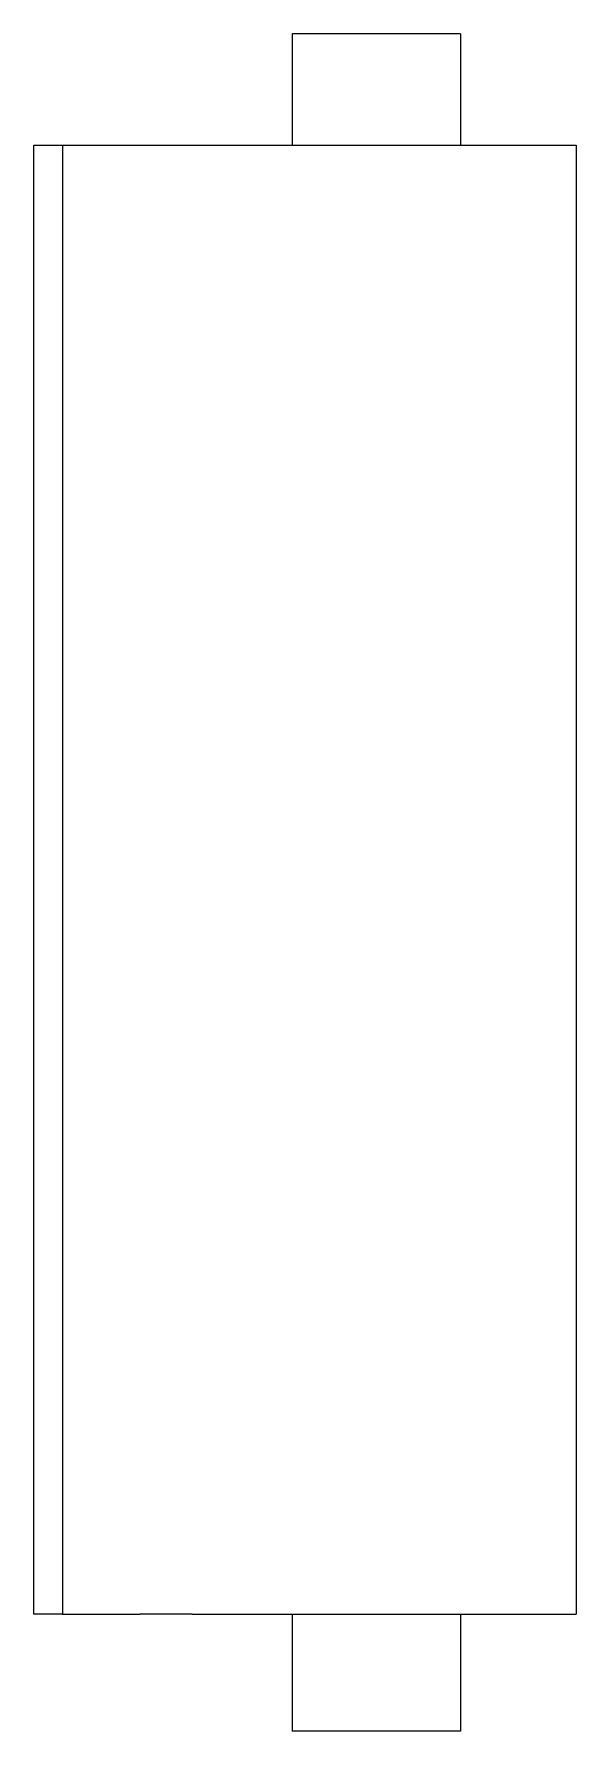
# Model space of a CAD drawing. Header units: metres. Extents: x -19 to 0, y 0 to 59.5.
import ezdxf

# ---------------------------------------------------------------- set-up
doc = ezdxf.new("R2010")
doc.units = ezdxf.units.M

msp = doc.modelspace()

# ---------------------------------------------------------------- linework, layer by layer
for points in [[(-9.95, 59.5), (-9.95, 59.422), (-9.95, 59.344), (-9.95, 59.266), (-9.95, 59.188), (-9.95, 59.11), (-9.95, 59.032), (-9.95, 58.954), (-9.95, 58.876), (-9.95, 58.798), (-9.95, 58.72), (-9.95, 58.642), (-9.95, 58.564), (-9.95, 58.486), (-9.95, 58.408), (-9.95, 58.33), (-9.95, 58.252), (-9.95, 58.174), (-9.95, 58.096), (-9.95, 58.018), (-9.95, 57.94), (-9.95, 57.862), (-9.95, 57.784), (-9.95, 57.706), (-9.95, 57.628), (-9.95, 57.55), (-9.95, 57.472), (-9.95, 57.394), (-9.95, 57.316), (-9.95, 57.238), (-9.95, 57.16), (-9.95, 57.082), (-9.95, 57.004), (-9.95, 56.926), (-9.95, 56.848), (-9.95, 56.77), (-9.95, 56.692), (-9.95, 56.614), (-9.95, 56.536), (-9.95, 56.458), (-9.95, 56.38), (-9.95, 56.302), (-9.95, 56.224), (-9.95, 56.146), (-9.95, 56.068), (-9.95, 55.99), (-9.95, 55.912), (-9.95, 55.834), (-9.95, 55.756), (-9.95, 55.678), (-9.95, 55.6)], [(-7, 59.5), (-7.092, 59.5), (-7.185, 59.5), (-7.277, 59.5), (-7.369, 59.5), (-7.461, 59.5), (-7.552, 59.5), (-7.643, 59.5), (-7.733, 59.5), (-7.822, 59.5), (-7.911, 59.5), (-7.999, 59.5), (-8.084, 59.5), (-8.17, 59.5), (-8.256, 59.5), (-8.338, 59.5), (-8.419, 59.5), (-8.5, 59.5), (-8.58, 59.5), (-8.656, 59.5), (-8.731, 59.5), (-8.807, 59.5), (-8.879, 59.5), (-8.948, 59.5), (-9.017, 59.5), (-9.086, 59.5), (-9.148, 59.5), (-9.209, 59.5), (-9.271, 59.5), (-9.329, 59.5), (-9.383, 59.5), (-9.437, 59.5), (-9.49, 59.5), (-9.536, 59.5), (-9.581, 59.5), (-9.626, 59.5), (-9.668, 59.5), (-9.703, 59.5), (-9.739, 59.5), (-9.774, 59.5), (-9.803, 59.5), (-9.828, 59.5), (-9.854, 59.5), (-9.878, 59.5), (-9.894, 59.5), (-9.909, 59.5), (-9.925, 59.5), (-9.934, 59.5), (-9.94, 59.5), (-9.945, 59.5), (-9.95, 59.5)], [(-4.05, 59.5), (-4.055, 59.5), (-4.06, 59.5), (-4.066, 59.5), (-4.075, 59.5), (-4.091, 59.5), (-4.106, 59.5), (-4.122, 59.5), (-4.146, 59.5), (-4.172, 59.5), (-4.197, 59.5), (-4.226, 59.5), (-4.261, 59.5), (-4.297, 59.5), (-4.332, 59.5), (-4.374, 59.5), (-4.419, 59.5), (-4.464, 59.5), (-4.51, 59.5), (-4.563, 59.5), (-4.617, 59.5), (-4.671, 59.5), (-4.729, 59.5), (-4.791, 59.5), (-4.852, 59.5), (-4.914, 59.5), (-4.983, 59.5), (-5.052, 59.5), (-5.121, 59.5), (-5.193, 59.5), (-5.269, 59.5), (-5.344, 59.5), (-5.42, 59.5), (-5.5, 59.5), (-5.581, 59.5), (-5.662, 59.5), (-5.744, 59.5), (-5.83, 59.5), (-5.916, 59.5), (-6.001, 59.5), (-6.089, 59.5), (-6.178, 59.5), (-6.267, 59.5), (-6.357, 59.5), (-6.448, 59.5), (-6.539, 59.5), (-6.631, 59.5), (-6.723, 59.5), (-6.815, 59.5), (-6.908, 59.5), (-7, 59.5)], [(-4.05, 59.5), (-4.05, 59.422), (-4.05, 59.344), (-4.05, 59.266), (-4.05, 59.188), (-4.05, 59.11), (-4.05, 59.032), (-4.05, 58.954), (-4.05, 58.876), (-4.05, 58.798), (-4.05, 58.72), (-4.05, 58.642), (-4.05, 58.564), (-4.05, 58.486), (-4.05, 58.408), (-4.05, 58.33), (-4.05, 58.252), (-4.05, 58.174), (-4.05, 58.096), (-4.05, 58.018), (-4.05, 57.94), (-4.05, 57.862), (-4.05, 57.784), (-4.05, 57.706), (-4.05, 57.628), (-4.05, 57.55), (-4.05, 57.472), (-4.05, 57.394), (-4.05, 57.316), (-4.05, 57.238), (-4.05, 57.16), (-4.05, 57.082), (-4.05, 57.004), (-4.05, 56.926), (-4.05, 56.848), (-4.05, 56.77), (-4.05, 56.692), (-4.05, 56.614), (-4.05, 56.536), (-4.05, 56.458), (-4.05, 56.38), (-4.05, 56.302), (-4.05, 56.224), (-4.05, 56.146), (-4.05, 56.068), (-4.05, 55.99), (-4.05, 55.912), (-4.05, 55.834), (-4.05, 55.756), (-4.05, 55.678), (-4.05, 55.6)], [(-19, 4.1), (-19, 5.13), (-19, 6.16), (-19, 7.19), (-19, 8.22), (-19, 9.25), (-19, 10.28), (-19, 11.31), (-19, 12.34), (-19, 13.37), (-19, 14.4), (-19, 15.43), (-19, 16.46), (-19, 17.49), (-19, 18.52), (-19, 19.55), (-19, 20.58), (-19, 21.61), (-19, 22.64), (-19, 23.67), (-19, 24.7), (-19, 25.73), (-19, 26.76), (-19, 27.79), (-19, 28.82), (-19, 29.85), (-19, 30.88), (-19, 31.91), (-19, 32.94), (-19, 33.97), (-19, 35), (-19, 36.03), (-19, 37.06), (-19, 38.09), (-19, 39.12), (-19, 40.15), (-19, 41.18), (-19, 42.21), (-19, 43.24), (-19, 44.27), (-19, 45.3), (-19, 46.33), (-19, 47.36), (-19, 48.39), (-19, 49.42), (-19, 50.45), (-19, 51.48), (-19, 52.51), (-19, 53.54), (-19, 54.57), (-19, 55.6)], [(-19, 55.6), (-18.98, 55.6), (-18.96, 55.6), (-18.94, 55.6), (-18.92, 55.6), (-18.9, 55.6), (-18.88, 55.6), (-18.86, 55.6), (-18.84, 55.6), (-18.82, 55.6), (-18.8, 55.6), (-18.78, 55.6), (-18.76, 55.6), (-18.74, 55.6), (-18.72, 55.6), (-18.7, 55.6), (-18.68, 55.6), (-18.66, 55.6), (-18.64, 55.6), (-18.62, 55.6), (-18.6, 55.6), (-18.58, 55.6), (-18.56, 55.6), (-18.54, 55.6), (-18.52, 55.6), (-18.5, 55.6), (-18.48, 55.6), (-18.46, 55.6), (-18.44, 55.6), (-18.42, 55.6), (-18.4, 55.6), (-18.38, 55.6), (-18.36, 55.6), (-18.34, 55.6), (-18.32, 55.6), (-18.3, 55.6), (-18.28, 55.6), (-18.26, 55.6), (-18.24, 55.6), (-18.22, 55.6), (-18.2, 55.6), (-18.18, 55.6), (-18.16, 55.6), (-18.14, 55.6), (-18.12, 55.6), (-18.1, 55.6), (-18.08, 55.6), (-18.06, 55.6), (-18.04, 55.6), (-18.02, 55.6), (-18, 55.6)], [(-18, 55.6), (-17.946, 55.6), (-17.892, 55.6), (-17.837, 55.6), (-17.783, 55.6), (-17.729, 55.6), (-17.675, 55.6), (-17.621, 55.6), (-17.567, 55.6), (-17.512, 55.6), (-17.458, 55.6), (-17.404, 55.6), (-17.35, 55.6), (-17.296, 55.6), (-17.242, 55.6), (-17.187, 55.6), (-17.133, 55.6), (-17.079, 55.6), (-17.025, 55.6), (-16.971, 55.6), (-16.917, 55.6), (-16.862, 55.6), (-16.808, 55.6), (-16.754, 55.6), (-16.7, 55.6), (-16.646, 55.6), (-16.592, 55.6), (-16.537, 55.6), (-16.483, 55.6), (-16.429, 55.6), (-16.375, 55.6), (-16.321, 55.6), (-16.267, 55.6), (-16.212, 55.6), (-16.158, 55.6), (-16.104, 55.6), (-16.05, 55.6), (-15.996, 55.6), (-15.942, 55.6), (-15.887, 55.6), (-15.833, 55.6), (-15.779, 55.6), (-15.725, 55.6), (-15.671, 55.6), (-15.617, 55.6), (-15.562, 55.6), (-15.508, 55.6), (-15.454, 55.6), (-15.4, 55.6), (-15.346, 55.6), (-15.292, 55.6)], [(-18, 55.6), (-18, 54.57), (-18, 53.54), (-18, 52.51), (-18, 51.48), (-18, 50.45), (-18, 49.42), (-18, 48.39), (-18, 47.36), (-18, 46.33), (-18, 45.3), (-18, 44.27), (-18, 43.24), (-18, 42.21), (-18, 41.18), (-18, 40.15), (-18, 39.12), (-18, 38.09), (-18, 37.06), (-18, 36.03), (-18, 35), (-18, 33.97), (-18, 32.94), (-18, 31.91), (-18, 30.88), (-18, 29.85), (-18, 28.82), (-18, 27.79), (-18, 26.76), (-18, 25.73), (-18, 24.7), (-18, 23.67), (-18, 22.64), (-18, 21.61), (-18, 20.58), (-18, 19.55), (-18, 18.52), (-18, 17.49), (-18, 16.46), (-18, 15.43), (-18, 14.4), (-18, 13.37), (-18, 12.34), (-18, 11.31), (-18, 10.28), (-18, 9.25), (-18, 8.22), (-18, 7.19), (-18, 6.16), (-18, 5.13), (-18, 4.1)], [(-15.292, 55.6), (-15.245, 55.6), (-15.198, 55.6), (-15.151, 55.6), (-15.105, 55.6), (-15.058, 55.6), (-15.012, 55.6), (-14.965, 55.6), (-14.919, 55.6), (-14.873, 55.6), (-14.828, 55.6), (-14.782, 55.6), (-14.737, 55.6), (-14.692, 55.6), (-14.647, 55.6), (-14.604, 55.6), (-14.56, 55.6), (-14.516, 55.6), (-14.473, 55.6), (-14.431, 55.6), (-14.389, 55.6), (-14.347, 55.6), (-14.306, 55.6), (-14.266, 55.6), (-14.226, 55.6), (-14.186, 55.6), (-14.148, 55.6), (-14.11, 55.6), (-14.072, 55.6), (-14.035, 55.6), (-14, 55.6), (-13.964, 55.6), (-13.929, 55.6), (-13.896, 55.6), (-13.863, 55.6), (-13.83, 55.6), (-13.798, 55.6), (-13.768, 55.6), (-13.738, 55.6), (-13.708, 55.6), (-13.681, 55.6), (-13.654, 55.6), (-13.627, 55.6), (-13.601, 55.6), (-13.577, 55.6), (-13.554, 55.6), (-13.53, 55.6), (-13.509, 55.6), (-13.489, 55.6), (-13.469, 55.6), (-13.449, 55.6)], [(-13.449, 55.6), (-13.266, 55.6), (-13.083, 55.6), (-12.9, 55.6), (-12.691, 55.6), (-12.446, 55.6), (-12.201, 55.6), (-11.956, 55.6), (-11.666, 55.6), (-11.368, 55.6), (-11.071, 55.6), (-10.761, 55.6), (-10.422, 55.6), (-10.083, 55.6), (-9.745, 55.6), (-9.385, 55.6), (-9.018, 55.6), (-8.651, 55.6), (-8.281, 55.6), (-7.9, 55.6), (-7.518, 55.6), (-7.137, 55.6), (-6.755, 55.6), (-6.374, 55.6), (-5.993, 55.6), (-5.611, 55.6), (-5.245, 55.6), (-4.878, 55.6), (-4.512, 55.6), (-4.158, 55.6), (-3.82, 55.6), (-3.483, 55.6), (-3.145, 55.6), (-2.844, 55.6), (-2.548, 55.6), (-2.252, 55.6), (-1.971, 55.6), (-1.729, 55.6), (-1.486, 55.6), (-1.243, 55.6), (-1.045, 55.6), (-0.865, 55.6), (-0.685, 55.6), (-0.514, 55.6), (-0.403, 55.6), (-0.292, 55.6), (-0.181, 55.6), (-0.112, 55.6), (-0.075, 55.6), (-0.037, 55.6), (0, 55.6)], [(0, 55.6), (0, 54.57), (0, 53.54), (0, 52.51), (0, 51.48), (0, 50.45), (0, 49.42), (0, 48.39), (0, 47.36), (0, 46.33), (0, 45.3), (0, 44.27), (0, 43.24), (0, 42.21), (0, 41.18), (0, 40.15), (0, 39.12), (0, 38.09), (0, 37.06), (0, 36.03), (0, 35), (0, 33.97), (0, 32.94), (0, 31.91), (0, 30.88), (0, 29.85), (0, 28.82), (0, 27.79), (0, 26.76), (0, 25.73), (0, 24.7), (0, 23.67), (0, 22.64), (0, 21.61), (0, 20.58), (0, 19.55), (0, 18.52), (0, 17.49), (0, 16.46), (0, 15.43), (0, 14.4), (0, 13.37), (0, 12.34), (0, 11.31), (0, 10.28), (0, 9.25), (0, 8.22), (0, 7.19), (0, 6.16), (0, 5.13), (0, 4.1)], [(-18, 4.1), (-18.02, 4.1), (-18.04, 4.1), (-18.06, 4.1), (-18.08, 4.1), (-18.1, 4.1), (-18.12, 4.1), (-18.14, 4.1), (-18.16, 4.1), (-18.18, 4.1), (-18.2, 4.1), (-18.22, 4.1), (-18.24, 4.1), (-18.26, 4.1), (-18.28, 4.1), (-18.3, 4.1), (-18.32, 4.1), (-18.34, 4.1), (-18.36, 4.1), (-18.38, 4.1), (-18.4, 4.1), (-18.42, 4.1), (-18.44, 4.1), (-18.46, 4.1), (-18.48, 4.1), (-18.5, 4.1), (-18.52, 4.1), (-18.54, 4.1), (-18.56, 4.1), (-18.58, 4.1), (-18.6, 4.1), (-18.62, 4.1), (-18.64, 4.1), (-18.66, 4.1), (-18.68, 4.1), (-18.7, 4.1), (-18.72, 4.1), (-18.74, 4.1), (-18.76, 4.1), (-18.78, 4.1), (-18.8, 4.1), (-18.82, 4.1), (-18.84, 4.1), (-18.86, 4.1), (-18.88, 4.1), (-18.9, 4.1), (-18.92, 4.1), (-18.94, 4.1), (-18.96, 4.1), (-18.98, 4.1), (-19, 4.1)], [(-18, 4.1), (-17.946, 4.1), (-17.892, 4.1), (-17.837, 4.1), (-17.783, 4.1), (-17.729, 4.1), (-17.675, 4.1), (-17.621, 4.1), (-17.567, 4.1), (-17.512, 4.1), (-17.458, 4.1), (-17.404, 4.1), (-17.35, 4.1), (-17.296, 4.1), (-17.242, 4.1), (-17.187, 4.1), (-17.133, 4.1), (-17.079, 4.1), (-17.025, 4.1), (-16.971, 4.1), (-16.917, 4.1), (-16.862, 4.1), (-16.808, 4.1), (-16.754, 4.1), (-16.7, 4.1), (-16.646, 4.1), (-16.592, 4.1), (-16.537, 4.1), (-16.483, 4.1), (-16.429, 4.1), (-16.375, 4.1), (-16.321, 4.1), (-16.267, 4.1), (-16.212, 4.1), (-16.158, 4.1), (-16.104, 4.1), (-16.05, 4.1), (-15.996, 4.1), (-15.942, 4.1), (-15.887, 4.1), (-15.833, 4.1), (-15.779, 4.1), (-15.725, 4.1), (-15.671, 4.1), (-15.617, 4.1), (-15.562, 4.1), (-15.508, 4.1), (-15.454, 4.1), (-15.4, 4.1), (-15.346, 4.1), (-15.292, 4.1)], [(-13.449, 4.1), (-13.469, 4.1), (-13.489, 4.1), (-13.509, 4.1), (-13.53, 4.1), (-13.554, 4.1), (-13.577, 4.1), (-13.601, 4.1), (-13.627, 4.1), (-13.654, 4.1), (-13.681, 4.1), (-13.708, 4.1), (-13.738, 4.1), (-13.768, 4.1), (-13.798, 4.1), (-13.83, 4.1), (-13.863, 4.1), (-13.896, 4.1), (-13.929, 4.1), (-13.964, 4.1), (-14, 4.1), (-14.035, 4.1), (-14.072, 4.1), (-14.11, 4.1), (-14.148, 4.1), (-14.186, 4.1), (-14.226, 4.1), (-14.266, 4.1), (-14.306, 4.1), (-14.347, 4.1), (-14.389, 4.1), (-14.431, 4.1), (-14.473, 4.1), (-14.516, 4.1), (-14.56, 4.1), (-14.604, 4.1), (-14.647, 4.1), (-14.692, 4.1), (-14.737, 4.1), (-14.782, 4.1), (-14.828, 4.1), (-14.873, 4.1), (-14.919, 4.1), (-14.965, 4.1), (-15.012, 4.1), (-15.058, 4.1), (-15.105, 4.1), (-15.151, 4.1), (-15.198, 4.1), (-15.245, 4.1), (-15.292, 4.1)], [(-13.449, 4.1), (-13.266, 4.1), (-13.083, 4.1), (-12.9, 4.1), (-12.691, 4.1), (-12.446, 4.1), (-12.201, 4.1), (-11.956, 4.1), (-11.666, 4.1), (-11.368, 4.1), (-11.071, 4.1), (-10.761, 4.1), (-10.422, 4.1), (-10.083, 4.1), (-9.745, 4.1), (-9.385, 4.1), (-9.018, 4.1), (-8.651, 4.1), (-8.281, 4.1), (-7.9, 4.1), (-7.518, 4.1), (-7.137, 4.1), (-6.755, 4.1), (-6.374, 4.1), (-5.993, 4.1), (-5.611, 4.1), (-5.245, 4.1), (-4.878, 4.1), (-4.512, 4.1), (-4.158, 4.1), (-3.82, 4.1), (-3.483, 4.1), (-3.145, 4.1), (-2.844, 4.1), (-2.548, 4.1), (-2.252, 4.1), (-1.971, 4.1), (-1.729, 4.1), (-1.486, 4.1), (-1.243, 4.1), (-1.045, 4.1), (-0.865, 4.1), (-0.685, 4.1), (-0.514, 4.1), (-0.403, 4.1), (-0.292, 4.1), (-0.181, 4.1), (-0.112, 4.1), (-0.075, 4.1), (-0.037, 4.1), (0, 4.1)], [(-9.95, 4.1), (-9.95, 4.018), (-9.95, 3.936), (-9.95, 3.854), (-9.95, 3.772), (-9.95, 3.69), (-9.95, 3.608), (-9.95, 3.526), (-9.95, 3.444), (-9.95, 3.362), (-9.95, 3.28), (-9.95, 3.198), (-9.95, 3.116), (-9.95, 3.034), (-9.95, 2.952), (-9.95, 2.87), (-9.95, 2.788), (-9.95, 2.706), (-9.95, 2.624), (-9.95, 2.542), (-9.95, 2.46), (-9.95, 2.378), (-9.95, 2.296), (-9.95, 2.214), (-9.95, 2.132), (-9.95, 2.05), (-9.95, 1.968), (-9.95, 1.886), (-9.95, 1.804), (-9.95, 1.722), (-9.95, 1.64), (-9.95, 1.558), (-9.95, 1.476), (-9.95, 1.394), (-9.95, 1.312), (-9.95, 1.23), (-9.95, 1.148), (-9.95, 1.066), (-9.95, 0.984), (-9.95, 0.902), (-9.95, 0.82), (-9.95, 0.738), (-9.95, 0.656), (-9.95, 0.574), (-9.95, 0.492), (-9.95, 0.41), (-9.95, 0.328), (-9.95, 0.246), (-9.95, 0.164), (-9.95, 0.082), (-9.95, 0)], [(-4.05, 4.1), (-4.05, 4.018), (-4.05, 3.936), (-4.05, 3.854), (-4.05, 3.772), (-4.05, 3.69), (-4.05, 3.608), (-4.05, 3.526), (-4.05, 3.444), (-4.05, 3.362), (-4.05, 3.28), (-4.05, 3.198), (-4.05, 3.116), (-4.05, 3.034), (-4.05, 2.952), (-4.05, 2.87), (-4.05, 2.788), (-4.05, 2.706), (-4.05, 2.624), (-4.05, 2.542), (-4.05, 2.46), (-4.05, 2.378), (-4.05, 2.296), (-4.05, 2.214), (-4.05, 2.132), (-4.05, 2.05), (-4.05, 1.968), (-4.05, 1.886), (-4.05, 1.804), (-4.05, 1.722), (-4.05, 1.64), (-4.05, 1.558), (-4.05, 1.476), (-4.05, 1.394), (-4.05, 1.312), (-4.05, 1.23), (-4.05, 1.148), (-4.05, 1.066), (-4.05, 0.984), (-4.05, 0.902), (-4.05, 0.82), (-4.05, 0.738), (-4.05, 0.656), (-4.05, 0.574), (-4.05, 0.492), (-4.05, 0.41), (-4.05, 0.328), (-4.05, 0.246), (-4.05, 0.164), (-4.05, 0.082), (-4.05, 0)], [(-7, 0), (-7.092, 0), (-7.185, 0), (-7.277, 0), (-7.369, 0), (-7.461, 0), (-7.552, 0), (-7.643, 0), (-7.733, 0), (-7.822, 0), (-7.911, 0), (-7.999, 0), (-8.084, 0), (-8.17, 0), (-8.256, 0), (-8.338, 0), (-8.419, 0), (-8.5, 0), (-8.58, 0), (-8.656, 0), (-8.731, 0), (-8.807, 0), (-8.879, 0), (-8.948, 0), (-9.017, 0), (-9.086, 0), (-9.148, 0), (-9.209, 0), (-9.271, 0), (-9.329, 0), (-9.383, 0), (-9.437, 0), (-9.49, 0), (-9.536, 0), (-9.581, 0), (-9.626, 0), (-9.668, 0), (-9.703, 0), (-9.739, 0), (-9.774, 0), (-9.803, 0), (-9.828, 0), (-9.854, 0), (-9.878, 0), (-9.894, 0), (-9.909, 0), (-9.925, 0), (-9.934, 0), (-9.94, 0), (-9.945, 0), (-9.95, 0)], [(-4.05, 0), (-4.055, 0), (-4.06, 0), (-4.066, 0), (-4.075, 0), (-4.091, 0), (-4.106, 0), (-4.122, 0), (-4.146, 0), (-4.172, 0), (-4.197, 0), (-4.226, 0), (-4.261, 0), (-4.297, 0), (-4.332, 0), (-4.374, 0), (-4.419, 0), (-4.464, 0), (-4.51, 0), (-4.563, 0), (-4.617, 0), (-4.671, 0), (-4.729, 0), (-4.791, 0), (-4.852, 0), (-4.914, 0), (-4.983, 0), (-5.052, 0), (-5.121, 0), (-5.193, 0), (-5.269, 0), (-5.344, 0), (-5.42, 0), (-5.5, 0), (-5.581, 0), (-5.662, 0), (-5.744, 0), (-5.83, 0), (-5.916, 0), (-6.001, 0), (-6.089, 0), (-6.178, 0), (-6.267, 0), (-6.357, 0), (-6.448, 0), (-6.539, 0), (-6.631, 0), (-6.723, 0), (-6.815, 0), (-6.908, 0), (-7, 0)]]:
    msp.add_lwpolyline(points)

doc.saveas('drawing.dxf')
